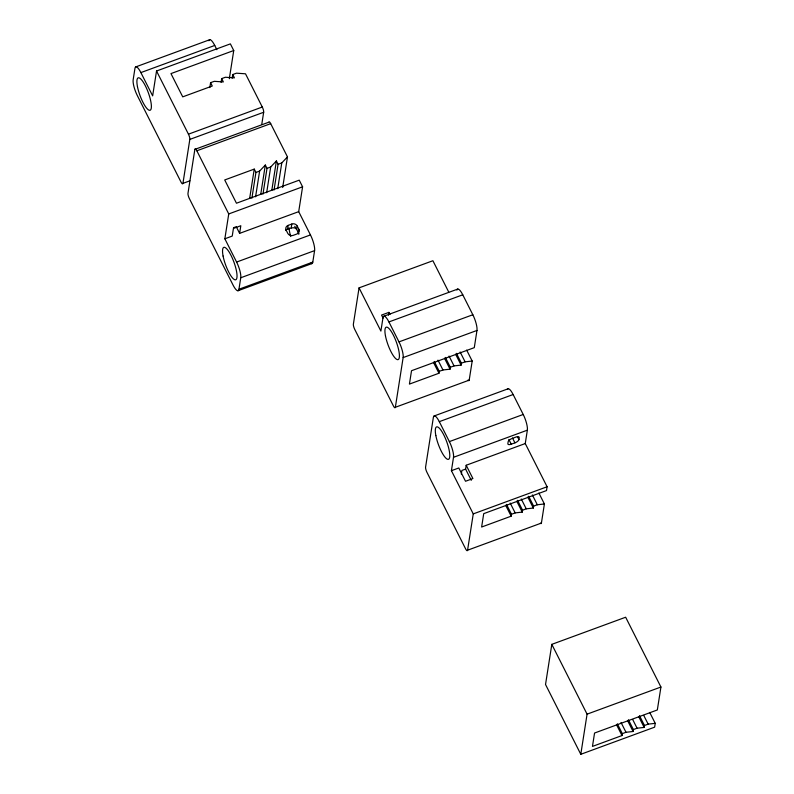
<?xml version="1.0" encoding="UTF-8"?>
<svg xmlns="http://www.w3.org/2000/svg" width="794" height="794" viewBox="0 0 794 794"><rect width="100%" height="100%" fill="white"/><g stroke="black" fill="none" stroke-linecap="round" stroke-linejoin="round"><path stroke-width="1.19" d="M229.327 78.705L233.744 50.528L230.379 43.878L156.537 71.013L152.647 95.866L140.885 72.591A12.198 3.097 69.8 0 0 134.95 68.353L133.154 79.827A12.198 3.097 69.8 0 0 137.302 95.528L180.963 181.955A4.069 1.032 69.8 0 0 182.938 183.364L189.865 180.824M182.938 183.364L189.826 139.407A4.069 1.032 69.8 0 0 188.446 134.176L156.537 71.013M282.684 187.523L287.478 156.894L270.685 123.656A4.069 1.032 69.8 0 0 268.709 122.246L194.858 149.381L187.98 193.339A4.069 1.032 69.8 0 0 189.359 198.569L233.019 284.996A12.198 3.097 69.8 0 0 238.954 289.234L312.796 262.099L314.593 250.626A12.198 3.097 69.8 0 0 310.454 234.925L298.703 211.651L302.593 186.808L299.229 180.159L236.463 203.224L224.712 179.96L254.249 169.102L255.926 172.427L251.897 198.153M209.815 87.588L210.589 82.685L214.281 81.325L223.342 81.941L221.665 78.616L225.357 77.256L234.419 77.862L232.741 74.547L236.433 73.187L245.495 73.792L262.288 107.031A4.069 1.032 69.8 0 1 263.668 112.272L261.752 124.479M221.089 82.288L221.665 78.616M232.166 78.219L232.741 74.547M238.954 289.234L240.751 277.761A12.198 3.097 69.8 0 0 236.612 262.06L224.851 238.796L228.741 213.943L196.843 150.791A4.069 1.032 69.8 0 0 194.858 149.381M298.703 211.651L239.619 233.367L240.82 225.724L233.436 228.434L232.235 236.076L224.851 238.796M249.644 198.51L254.249 169.102M255.589 196.803L259.618 171.077L265.325 165.033L267.002 168.358L262.973 194.083M260.72 194.441L265.325 165.033M266.665 192.734L270.694 166.998L276.401 160.964L278.079 164.289L274.049 190.014M271.796 190.371L276.401 160.964M277.741 188.654L281.771 162.929L287.478 156.894M291.825 224.037L288.133 225.397L287.527 229.258L291.219 227.898L291.825 224.037A4.069 3.573 8.9 0 1 297.194 226.002L298.872 229.327L298.336 232.731A4.169 4 7.4 0 1 298.653 233.843M297.194 226.002L296.658 229.406A4.169 3.424 -10.7 0 0 294.306 227.878A4 2.69 -6.4 0 0 291.338 228.096M448.729 292.063L432.899 260.73L359.057 287.865L353.37 324.18A4.069 1.032 69.8 0 0 354.749 329.421L393.377 405.863A4.069 1.032 69.8 0 0 395.352 407.282L469.194 380.147L472.192 361.032L466.664 350.094M388.494 315.228L388.941 312.36L381.557 315.069L383.105 318.136M395.352 407.282L403.134 357.588A12.198 3.097 69.8 0 0 398.995 341.886L388.921 321.937A12.198 3.097 69.8 0 0 382.986 317.699L380.892 331.078L359.057 287.865M456.927 290.088A12.198 3.097 69.8 0 1 462.763 294.802L472.837 314.752A12.198 3.097 69.8 0 1 476.976 330.453L474.286 347.653L411.52 370.719L409.426 384.098L438.963 373.24L439.261 371.334L434.288 361.488M439.261 371.334L442.953 369.974L450.039 369.17L450.337 367.265L445.365 357.419M450.337 367.265L454.029 365.905L461.116 365.101L461.413 363.186L456.441 353.35M467.567 550.212L473.254 513.897L451.419 470.683L453.513 457.304A12.198 3.097 69.8 0 0 449.374 441.603L439.3 421.664A12.198 3.097 69.8 0 0 433.365 417.416L425.584 467.11A4.069 1.032 69.8 0 0 426.964 472.351L465.582 548.793A4.069 1.032 69.8 0 0 467.567 550.212L541.409 523.067L544.396 503.962L538.878 493.024M461.324 474.087L461.9 470.435L465.592 469.085L466.187 465.254L525.261 443.548L527.355 430.169A12.198 3.097 69.8 0 0 523.216 414.468L513.142 394.519A12.198 3.097 69.8 0 0 507.455 389.407M518.929 439.568L519.226 437.663A4.069 1.638 -26.8 0 0 515.832 437.107L512.14 438.467A4.069 1.638 -26.8 0 0 508.15 441.732L507.852 443.648A4.069 1.638 -26.8 0 0 511.247 444.193L514.939 442.844A4.069 1.638 -26.8 0 0 518.929 439.568L517.43 436.611M525.261 443.548L547.096 486.762L546.5 490.583L483.725 513.649L481.63 527.027L511.167 516.169L511.475 514.264L506.503 504.418M511.475 514.264L515.167 512.904L522.244 512.1L522.551 510.195L517.579 500.349M522.551 510.195L526.243 508.835L533.32 508.031L533.628 506.115L528.655 496.28M617.345 723.82L622.307 733.636L622 735.552L592.463 746.41L594.557 733.031L657.333 709.965L660.926 687.028L625.652 617.226L551.81 644.361L545.528 684.497L580.791 754.3L654.633 727.165L655.239 723.344L649.72 712.436M580.791 754.3L587.074 714.163L551.81 644.361M622.307 733.636L626 732.286L633.086 731.482L633.384 729.567L628.421 719.751M633.384 729.567L637.076 728.217L644.162 727.413L644.46 725.498L639.498 715.682M135.635 66.944L209.775 39.7M140.885 72.591L214.737 45.456L216.871 49.685M233.744 50.528L170.968 73.594L182.729 96.858L212.266 86.01L210.589 82.685M188.446 134.176L262.288 107.031M189.826 139.407L263.668 112.272M196.843 150.791L270.685 123.656M255.926 172.427L259.618 171.077M267.002 168.358L270.694 166.998M278.079 164.289L281.771 162.929M228.741 213.943L302.593 186.808M233.496 227.739L236.265 226.717L239.619 233.367M236.612 262.06L310.454 234.925M240.751 277.761L314.593 250.626M237.982 290.753L311.824 263.618M383.671 316.29L457.801 289.046M388.921 321.937L462.763 294.802M398.995 341.886L472.837 314.752M403.134 357.588L476.976 330.453M461.413 363.186L465.105 361.836L472.192 361.032M434.05 416.006L508.18 388.762M439.3 421.664L513.142 394.519M449.374 441.603L523.216 414.468M453.513 457.304L527.355 430.169M451.419 470.683L458.803 467.974L465.522 481.263L472.906 478.554L466.187 465.254M473.254 513.897L547.096 486.762M533.628 506.115L537.32 504.766L544.396 503.962M587.074 714.163L660.926 687.028M644.46 725.498L648.152 724.138L655.239 723.344M512.507 438.04L514.939 442.844M508.815 439.39L511.247 444.193M460.133 351.99L465.105 361.836M532.347 494.92L537.32 504.766M643.745 715.414L648.152 724.138M455.587 354.164L461.116 365.101M527.802 497.094L533.32 508.031M638.644 716.506L644.162 727.413M449.057 356.059L454.029 365.905M521.271 498.989L526.243 508.835M632.669 719.483L637.076 728.217M444.511 358.243L450.039 369.17M516.725 501.163L522.244 512.1M627.568 720.575L633.086 731.482M437.98 360.139L442.953 369.974M510.195 503.059L515.167 512.904M621.037 722.471L626 732.286M433.435 362.312L438.963 373.24M505.649 505.242L511.167 516.169M616.491 724.644L622 735.552M388.941 312.36L389.973 314.404M465.592 469.085L471.269 480.33M312.796 262.099A12.198 3.097 69.8 0 1 310.692 263.231M285.552 230.558A4 2.997 4 0 1 287.418 229.099M290.753 236.533A17.289 4.397 69.8 0 1 289.026 227.789M294.753 226.32A17.289 4.397 69.8 0 1 298.931 234.041M288.133 225.397A4.069 3.573 8.9 0 0 286.118 230.071L287.795 233.396A4.069 3.573 8.9 0 0 293.165 235.361L296.857 234.012A4.069 3.573 8.9 0 0 298.872 229.327M208.901 40.742A12.198 3.097 69.8 0 1 214.737 45.456M469.194 380.147A4.069 1.032 69.8 0 1 468.023 380.038M541.409 523.067A4.069 1.032 69.8 0 1 540.396 523.167M223.084 256.045A17.289 4.397 69.8 0 0 235.53 279.835A17.289 4.397 69.8 0 0 230.717 254.785A17.289 4.397 69.8 0 0 223.084 256.045M137.441 86.526A17.289 4.397 69.8 0 0 149.887 110.316A17.289 4.397 69.8 0 0 145.074 85.266A17.289 4.397 69.8 0 0 137.441 86.526M385.467 335.872A17.289 4.397 69.8 0 0 397.913 359.662A17.289 4.397 69.8 0 0 393.099 334.611A17.289 4.397 69.8 0 0 385.467 335.872M435.846 435.588A17.289 4.397 69.8 0 0 448.292 459.379A17.289 4.397 69.8 0 0 443.479 434.328A17.289 4.397 69.8 0 0 435.846 435.588"/></g></svg>
